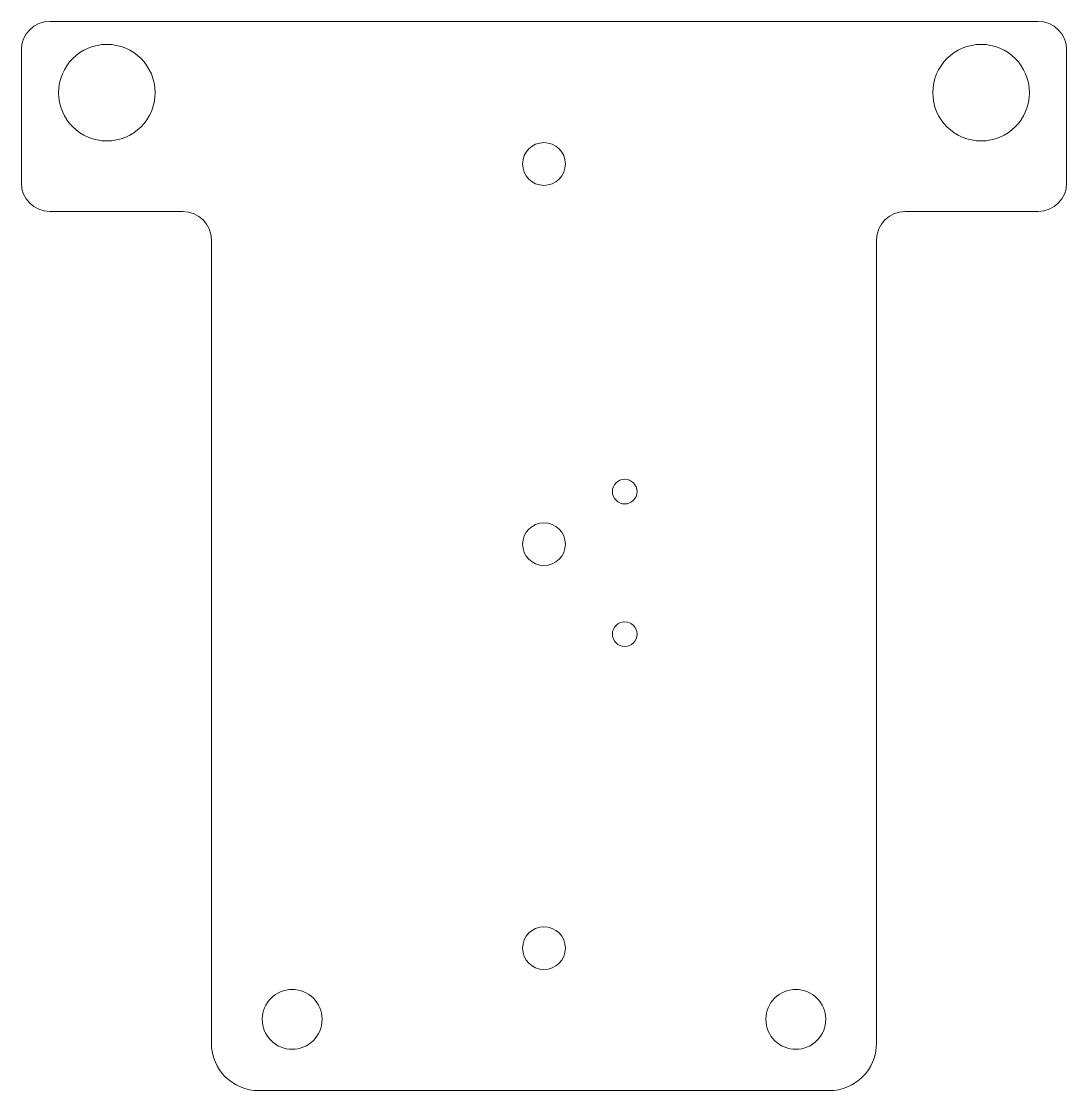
# Model space of a CAD drawing. Header units: millimetres. Extents: x 22 to 132, y -40 to 72.
import ezdxf

# ---------------------------------------------------------------- set-up
doc = ezdxf.new("R2010")
doc.units = ezdxf.units.MM

msp = doc.modelspace()

# ---------------------------------------------------------------- linework, layer by layer
at = {"color": 7, "linetype": 'Continuous', "lineweight": 15}
for p, q in [((25.48, 72.17), (129.48, 72.17)), ((22.48, 55.17), (22.48, 69.17)), ((132.48, 69.17), (132.48, 55.17)), ((39.48, 52.17), (25.48, 52.17)), ((129.48, 52.17), (115.48, 52.17)), ((42.48, -35.33), (42.48, 49.17)), ((112.48, 49.17), (112.48, -35.33)), ((107.48, -40.33), (47.48, -40.33))]:
    msp.add_line(p, q, dxfattribs=at)
for centre, radius in [((31.48, 64.67), 5.08), ((123.48, 64.67), 5.08), ((77.48, 57.17), 2.25), ((85.98, 22.7), 1.3), ((77.48, 17.17), 2.25), ((85.98, 7.7), 1.3), ((77.48, -25.33), 2.25), ((50.98, -32.83), 3.15), ((103.98, -32.83), 3.15)]:
    msp.add_circle(centre, radius, dxfattribs=at)
for centre, radius, start, end in [((25.48, 69.17), 3, 90, 180), ((129.48, 69.17), 3, 0, 90), ((25.48, 55.17), 3, 180, 270), ((129.48, 55.17), 3, 270, 0), ((39.48, 49.17), 3, 0, 90), ((115.48, 49.17), 3, 90, 180), ((47.48, -35.33), 5, 180, 270), ((107.48, -35.33), 5, 270, 0)]:
    msp.add_arc(centre, radius, start, end, dxfattribs=at)

doc.saveas('drawing.dxf')
